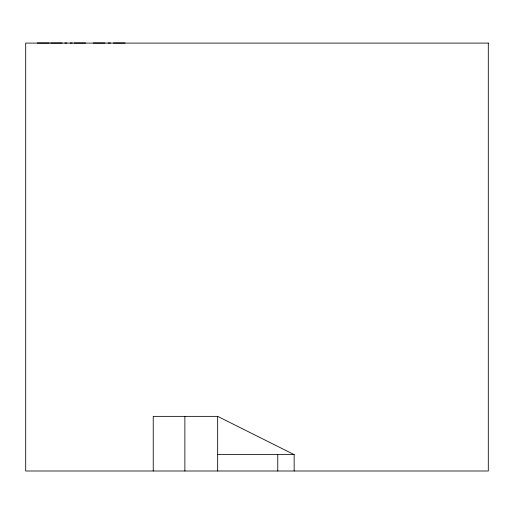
<?xml version="1.0" encoding="UTF-8"?>
<svg xmlns="http://www.w3.org/2000/svg" width="514" height="514" viewBox="0 0 514 514"><rect width="100%" height="100%" fill="white"/><g stroke="black" fill="none" stroke-linecap="round" stroke-linejoin="round"><path stroke-width="0.77" d="M37.265 43.003L49.222 43.003M50.738 43.003L62.213 43.003M64.86 43.003L66.974 43.003M70.142 43.003L72.288 43.003M74.061 43.003L85.587 43.003M93.375 43.003L104.991 43.003M108.043 43.003L110.497 43.003M113.414 43.003L125.011 43.003M294.149 470.997L294.149 454.607L217.653 416.359L153.236 416.359L153.236 470.997M217.653 454.607L294.149 454.607M277.759 454.607L277.759 470.997M217.653 416.359L217.653 470.997M184.873 416.359L184.873 470.997M488.3 43.092L25.7 43.092L25.7 470.997L488.3 470.997L488.3 43.092"/></g></svg>
